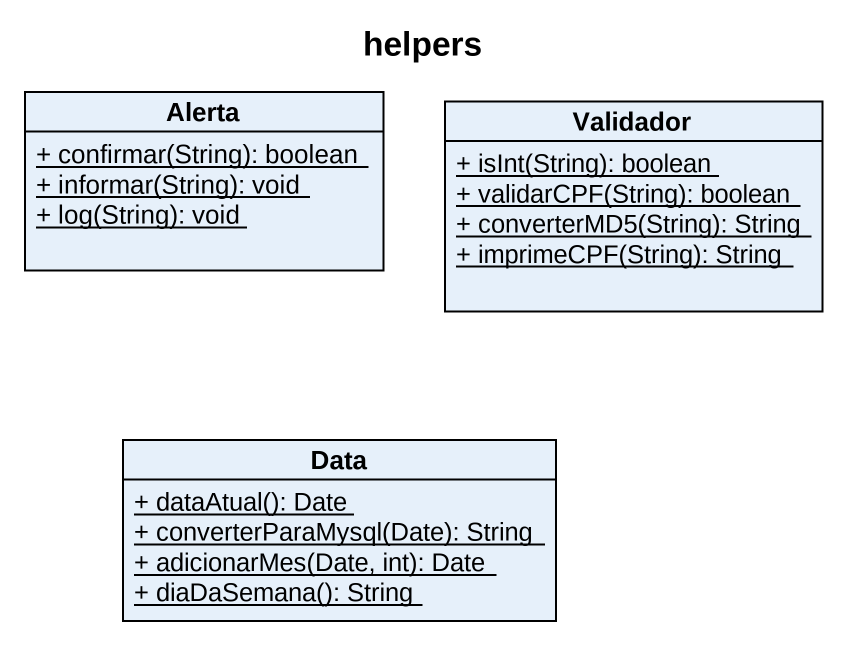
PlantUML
@startuml
title helpers
hide circle
hide empty members
skinparam classAttributeIconSize 0
class Alerta {
  {static} + confirmar(String): boolean
  {static} + informar(String): void
  {static} + log(String): void
}
class Validador {
  {static} + isInt(String): boolean
  {static} + validarCPF(String): boolean
  {static} + converterMD5(String): String
  {static} + imprimeCPF(String): String
}
class Data {
  {static} + dataAtual(): Date
  {static} + converterParaMysql(Date): String
  {static} + adicionarMes(Date, int): Date
  {static} + diaDaSemana(): String
}
@enduml
